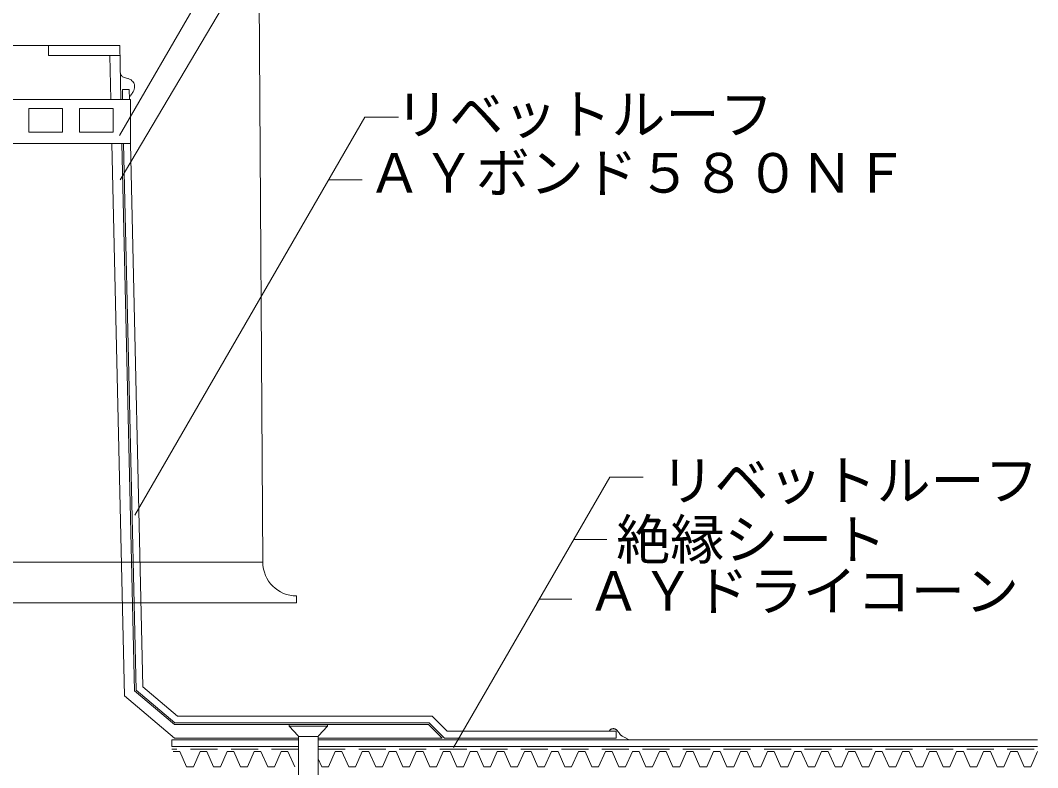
# Model space of a CAD drawing. Units: millimetres, scale not verified. Extents: x -540 to 540, y -377 to 368.
# Drawn here: x 5.6 to 306.9, y -127.9 to 93.3 of the extents above; entities that cross this region are included whole.
import ezdxf
from ezdxf.enums import TextEntityAlignment as Align

# ---------------------------------------------------------------- set-up
doc = ezdxf.new("R2010")
doc.units = ezdxf.units.MM
doc.header["$LTSCALE"] = 4
doc.linetypes.add('DASHED2', pattern=[3, 2, -1])
for name, color, linetype, lineweight in [('1-0_芯・寸法線', 7, 'Continuous', 18), ('1-2_ハッチング', 5, 'Continuous', 9), ('1-3_断熱材', 5, 'Continuous', 9), ('1-4_リベットルーフ', 3, 'Continuous', 9), ('1-6_アンカー類', 4, 'Continuous', 9), ('1-7_設備', 7, 'Continuous', 18), ('1-8_下地など', 7, 'Continuous', 18), ('1-9_下地鋼板', 7, 'Continuous', 18), ('1-B_その他', 1, 'DASHED2', 9)]:
    doc.layers.add(name, color=color, linetype=linetype, lineweight=lineweight)
doc.styles.add('ＭＳ ゴシック', font='')
doc.styles.get('ＭＳ ゴシック').set_extended_font_data('MS Gothic')

msp = doc.modelspace()

# ---------------------------------------------------------------- linework, layer by layer
at = {"layer": '1-0_芯・寸法線'}
for p, q in [((35.024, 59.28), (102.496, 175.753)), ((35.131, 46.116), (101.543, 158.071)), ((39.482, -53.173), (107.612, 64.697)), ((107.612, 64.697), (117.55, 64.697)), ((96.918, 46.174), (106.799, 46.174)), ((133.933, -121.88), (180.15, -41.83)), ((180.15, -41.83), (190.087, -41.83)), ((169.455, -60.353), (179.337, -60.353)), ((159.279, -77.979), (168.916, -77.979))]:
    msp.add_line(p, q, dxfattribs=at)
at = {"layer": '1-2_ハッチング'}
msp.add_lwpolyline([(38.095, 70.839), (38.2, 70.974), (38.379, 71.208), (38.553, 71.446), (38.719, 71.691), (38.875, 71.945), (39.016, 72.211), (39.091, 72.372), (39.181, 72.596), (39.306, 72.998), (39.386, 73.412), (39.415, 73.827), (39.386, 74.231), (39.292, 74.615), (39.206, 74.824), (39.114, 74.988), (38.919, 75.25), (38.682, 75.484), (38.411, 75.691), (38.111, 75.868), (37.79, 76.016), (37.597, 76.088), (37.408, 76.148), (37.08, 76.237), (36.756, 76.319), (36.444, 76.41), (36.153, 76.522), (35.892, 76.67), (35.758, 76.777), (35.684, 76.85), (35.568, 76.99), (35.464, 77.145), (35.368, 77.312), (35.279, 77.487), (35.194, 77.668), (35.145, 77.773)], dxfattribs=at)
at = {"layer": '1-3_断熱材'}
for p, q in [((52.86, -123.11), (50.86, -123.11)), ((52.86, -123.11), (54.86, -127.61)), ((56.86, -127.61), (58.86, -123.11)), ((60.86, -123.11), (58.86, -123.11)), ((60.86, -123.11), (62.86, -127.61)), ((64.86, -127.61), (66.86, -123.11)), ((68.86, -123.11), (66.86, -123.11)), ((68.86, -123.11), (70.86, -127.61)), ((72.86, -127.61), (74.86, -123.11)), ((76.86, -123.11), (74.86, -123.11)), ((76.86, -123.11), (78.86, -127.61)), ((80.86, -127.61), (82.86, -123.11)), ((84.86, -123.11), (82.86, -123.11)), ((84.86, -123.11), (86.86, -127.61)), ((96.86, -127.61), (98.86, -123.11)), ((100.86, -123.11), (98.86, -123.11)), ((100.86, -123.11), (102.86, -127.61)), ((104.86, -127.61), (106.86, -123.11)), ((108.86, -123.11), (106.86, -123.11)), ((108.86, -123.11), (110.86, -127.61)), ((112.86, -127.61), (114.86, -123.11)), ((116.86, -123.11), (114.86, -123.11)), ((116.86, -123.11), (118.86, -127.61)), ((120.86, -127.61), (122.86, -123.11)), ((124.86, -123.11), (122.86, -123.11)), ((124.86, -123.11), (126.86, -127.61)), ((128.86, -127.61), (130.86, -123.11)), ((132.86, -123.11), (130.86, -123.11)), ((132.86, -123.11), (134.86, -127.61)), ((136.86, -127.61), (138.86, -123.11)), ((140.86, -123.11), (138.86, -123.11)), ((140.86, -123.11), (142.86, -127.61)), ((144.86, -127.61), (146.86, -123.11)), ((148.86, -123.11), (146.86, -123.11)), ((148.86, -123.11), (150.86, -127.61)), ((152.86, -127.61), (154.86, -123.11)), ((156.86, -123.11), (154.86, -123.11)), ((156.86, -123.11), (158.86, -127.61)), ((160.86, -127.61), (162.86, -123.11)), ((164.86, -123.11), (162.86, -123.11)), ((164.86, -123.11), (166.86, -127.61)), ((168.86, -127.61), (170.86, -123.11)), ((172.86, -123.11), (170.86, -123.11)), ((172.86, -123.11), (174.86, -127.61)), ((176.86, -127.61), (178.86, -123.11)), ((180.86, -123.11), (178.86, -123.11)), ((180.86, -123.11), (182.86, -127.61)), ((184.86, -127.61), (186.86, -123.11)), ((188.86, -123.11), (186.86, -123.11)), ((188.86, -123.11), (190.86, -127.61)), ((192.86, -127.61), (194.86, -123.11)), ((196.86, -123.11), (194.86, -123.11)), ((196.86, -123.11), (198.86, -127.61)), ((200.86, -127.61), (202.86, -123.11)), ((204.86, -123.11), (202.86, -123.11)), ((204.86, -123.11), (206.86, -127.61)), ((208.86, -127.61), (210.86, -123.11)), ((212.86, -123.11), (210.86, -123.11)), ((212.86, -123.11), (214.86, -127.61)), ((216.86, -127.61), (218.86, -123.11)), ((220.86, -123.11), (218.86, -123.11)), ((220.86, -123.11), (222.86, -127.61)), ((224.86, -127.61), (226.86, -123.11)), ((228.86, -123.11), (226.86, -123.11)), ((228.86, -123.11), (230.86, -127.61)), ((232.86, -127.61), (234.86, -123.11)), ((236.86, -123.11), (234.86, -123.11)), ((236.86, -123.11), (238.86, -127.61)), ((240.86, -127.61), (242.86, -123.11)), ((244.86, -123.11), (242.86, -123.11)), ((244.86, -123.11), (246.86, -127.61)), ((248.86, -127.61), (250.86, -123.11)), ((252.86, -123.11), (250.86, -123.11)), ((252.86, -123.11), (254.86, -127.61)), ((256.86, -127.61), (258.86, -123.11)), ((260.86, -123.11), (258.86, -123.11)), ((260.86, -123.11), (262.86, -127.61)), ((264.86, -127.61), (266.86, -123.11)), ((268.86, -123.11), (266.86, -123.11)), ((268.86, -123.11), (270.86, -127.61)), ((272.86, -127.61), (274.86, -123.11)), ((276.86, -123.11), (274.86, -123.11)), ((276.86, -123.11), (278.86, -127.61)), ((280.86, -127.61), (282.86, -123.11)), ((284.86, -123.11), (282.86, -123.11)), ((284.86, -123.11), (286.86, -127.61)), ((288.86, -127.61), (290.86, -123.11)), ((292.86, -123.11), (290.86, -123.11)), ((292.86, -123.11), (294.86, -127.61)), ((296.86, -127.61), (298.86, -123.11)), ((300.86, -123.11), (298.86, -123.11)), ((300.86, -123.11), (302.86, -127.61)), ((304.86, -127.61), (306.86, -123.11)), ((93.803, -125.233), (94.86, -127.61)), ((54.86, -127.61), (56.86, -127.61)), ((62.86, -127.61), (64.86, -127.61)), ((70.86, -127.61), (72.86, -127.61)), ((78.86, -127.61), (80.86, -127.61)), ((94.86, -127.61), (96.86, -127.61)), ((102.86, -127.61), (104.86, -127.61)), ((110.86, -127.61), (112.86, -127.61)), ((118.86, -127.61), (120.86, -127.61)), ((126.86, -127.61), (128.86, -127.61)), ((134.86, -127.61), (136.86, -127.61)), ((142.86, -127.61), (144.86, -127.61)), ((150.86, -127.61), (152.86, -127.61)), ((158.86, -127.61), (160.86, -127.61)), ((166.86, -127.61), (168.86, -127.61)), ((174.86, -127.61), (176.86, -127.61)), ((182.86, -127.61), (184.86, -127.61)), ((190.86, -127.61), (192.86, -127.61)), ((198.86, -127.61), (200.86, -127.61)), ((206.86, -127.61), (208.86, -127.61)), ((214.86, -127.61), (216.86, -127.61)), ((222.86, -127.61), (224.86, -127.61)), ((230.86, -127.61), (232.86, -127.61)), ((238.86, -127.61), (240.86, -127.61)), ((246.86, -127.61), (248.86, -127.61)), ((254.86, -127.61), (256.86, -127.61)), ((262.86, -127.61), (264.86, -127.61)), ((270.86, -127.61), (272.86, -127.61)), ((278.86, -127.61), (280.86, -127.61)), ((286.86, -127.61), (288.86, -127.61)), ((294.86, -127.61), (296.86, -127.61)), ((302.86, -127.61), (304.86, -127.61))]:
    msp.add_line(p, q, dxfattribs=at)
at = {"layer": '1-4_リベットルーフ'}
for p, q in [((36.21, 56.89), (39.882, -104.901)), ((38.21, 56.89), (41.861, -103.953)), ((51.409, -114.61), (39.882, -104.901)), ((52.139, -112.61), (41.861, -103.953)), ((127.524, -112.61), (52.139, -112.61)), ((126.695, -114.61), (51.409, -114.61)), ((182.024, -117.11), (182.024, -119.11)), ((50.483, -119.61), (50.483, -121.61)), ((50.483, -119.61), (88.003, -119.61)), ((93.802, -119.61), (306.86, -119.61)), ((184.194, -118.731), (185.871, -119.61)), ((88.003, -121.61), (50.483, -121.61)), ((93.84, -121.61), (306.86, -121.61))]:
    msp.add_line(p, q, dxfattribs=at)
for points in [[(35.915, 69.89), (35.847, 72.89), (37.847, 72.89), (37.915, 69.89)], [(182.024, -117.11), (132.024, -117.11), (127.524, -112.61)], [(182.024, -119.11), (131.195, -119.11), (126.695, -114.61)], [(180.024, -117.091), (180.048, -117.037), (180.09, -116.945), (180.135, -116.855), (180.184, -116.77), (180.239, -116.691), (180.301, -116.62), (180.34, -116.583), (180.382, -116.55), (180.461, -116.501), (180.547, -116.46), (180.638, -116.426), (180.733, -116.398), (180.83, -116.375), (180.887, -116.363), (180.94, -116.352), (181.031, -116.337), (181.122, -116.326), (181.213, -116.32), (181.302, -116.319), (181.391, -116.326), (181.442, -116.334), (181.485, -116.343), (181.557, -116.362), (181.629, -116.386), (181.699, -116.415), (181.768, -116.448), (181.835, -116.484), (181.874, -116.507), (181.936, -116.545), (182.039, -116.617), (182.137, -116.693), (182.231, -116.775), (182.322, -116.862), (182.409, -116.951), (182.458, -117.005), (182.565, -117.128), (182.741, -117.347), (182.912, -117.57), (183.084, -117.792)], [(183.084, -117.792), (183.262, -118.006), (183.451, -118.206), (183.568, -118.313), (183.661, -118.39), (183.831, -118.513), (184.009, -118.626), (184.194, -118.731)], [(184.384, -118.831), (184.577, -118.927), (184.689, -118.982)]]:
    msp.add_lwpolyline(points, dxfattribs=at)
at = {"layer": '1-6_アンカー類'}
for p, q in [((85.203, -115.61), (96.603, -115.61)), ((85.203, -115.61), (87.869, -118.466)), ((85.225, -115.11), (96.581, -115.11)), ((93.938, -118.466), (96.603, -115.61)), ((87.963, -118.61), (93.844, -118.61)), ((88.003, -138.81), (88.003, -118.808)), ((93.803, -138.81), (93.803, -118.808))]:
    msp.add_line(p, q, dxfattribs=at)
for centre, radius, start, end in [((90.903, -115.61), 5.7, 174.96759, 180), ((90.903, -115.61), 5.7, 0, 5.03241), ((87.503, -118.808), 0.5, 0, 43.02507), ((94.303, -118.808), 0.5, 136.97493, 180)]:
    msp.add_arc(centre, radius, start, end, dxfattribs=at)
at = {"layer": '1-7_設備'}
for p, q in [((-54.085, 85.89), (35.051, 85.89)), ((13.968, 85.89), (13.968, 82.89)), ((35.051, 85.89), (35.415, 69.878)), ((35.12, 82.89), (13.968, 82.89)), ((32.119, 82.89), (32.414, 69.89)), ((32.709, 56.89), (36.418, -106.56)), ((35.71, 56.89), (39.387, -105.138)), ((51.226, -115.11), (39.387, -105.138)), ((51.318, -119.11), (36.418, -106.56)), ((126.488, -115.11), (51.226, -115.11)), ((130.488, -119.11), (126.488, -115.11)), ((88.003, -119.11), (51.318, -119.11)), ((130.488, -119.11), (93.803, -119.11))]:
    msp.add_line(p, q, dxfattribs=at)
at = {"layer": '1-8_下地など'}
for p, q in [((75.274, 274.035), (77.423, -67.05)), ((-96.457, -67.05), (77.423, -67.05)), ((87.423, -79.05), (87.423, -77.05)), ((87.423, -79.05), (-106.457, -79.05))]:
    msp.add_line(p, q, dxfattribs=at)
at = {"layer": '1-8_下地など', "color": 6}
for p, q in [((35.846, 72.901), (35.915, 69.89)), ((37.847, 72.89), (37.915, 69.89))]:
    msp.add_line(p, q, dxfattribs=at)
at = {"layer": '1-8_下地など'}
msp.add_arc((87.423, -67.05), 10, 180, 270, dxfattribs=at)
at = {"layer": '1-9_下地鋼板', "color": 6}
msp.add_line((35.847, 72.89), (37.847, 72.89), dxfattribs=at)
at = {"layer": '1-9_下地鋼板'}
for p, q in [((-57.398, 69.89), (38.21, 69.89)), ((38.21, 69.89), (38.21, 56.89)), ((-57.398, 56.89), (38.21, 56.89))]:
    msp.add_line(p, q, dxfattribs=at)
for points in [[(8.12, 60.241), (18.12, 60.241), (18.12, 67.241), (8.12, 67.241)], [(23.12, 60.241), (33.12, 60.241), (33.12, 67.241), (23.12, 67.241)]]:
    msp.add_lwpolyline(points, close=True, dxfattribs=at)
at = {"layer": '1-B_その他'}
for p, q in [((88.003, -122.41), (50.483, -122.41)), ((93.84, -122.41), (306.86, -122.41))]:
    msp.add_line(p, q, dxfattribs=at)

# ---------------------------------------------------------------- texts
at = {"layer": '1-0_芯・寸法線', "style": 'ＭＳ ゴシック'}
for s, p in [('リベットルーフ', (116.627, 56.146)), ('ＡＹボンド５８０ＮＦ', (108.445, 38.813)), ('リベットルーフ', (195.156, -52.231)), ('絶縁シート', (182.065, -69.686)), ('ＡＹドライコーン', (173.337, -84.959))]:
    msp.add_text(s, height=11.73, dxfattribs=at).set_placement(p, align=Align.BOTTOM_LEFT)

doc.saveas('drawing.dxf')
